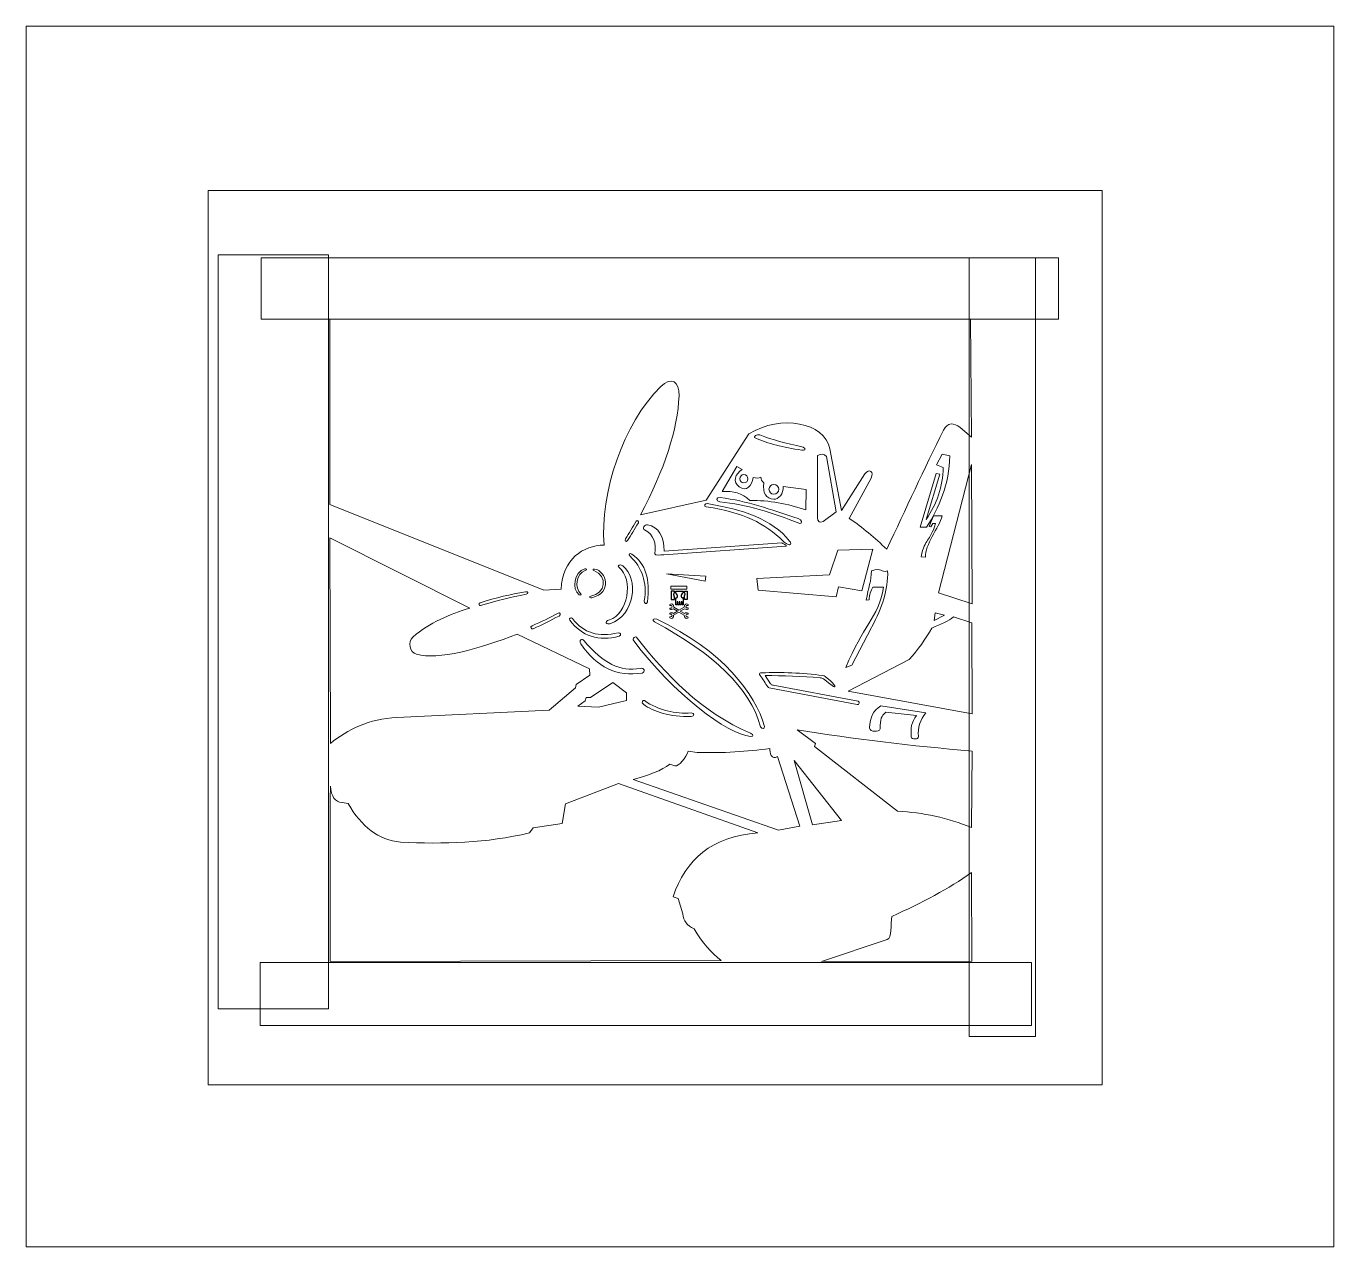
# Model space of a CAD drawing. Header units: centimetres. Extents: x -10 to 206, y -12 to 16.
# Drawn here: x 127.25 to 156.8, y -12.16 to 15.4 of the extents above; entities that cross this region are included whole.
import ezdxf

# ---------------------------------------------------------------- set-up
doc = ezdxf.new("R2010")
doc.units = ezdxf.units.CM
doc.header["$MEASUREMENT"] = 0
doc.layers.add('layer 1', color=7, linetype='Continuous', plot=False)

msp = doc.modelspace()

# ---------------------------------------------------------------- linework, layer by layer
at = {"layer": 'layer 1', "color": 240, "lineweight": 9}
msp.add_lwpolyline([(127.25032, -12.16254), (156.79564, -12.16254), (156.79564, 15.40254), (127.25032, 15.40254), (127.25032, -12.16254)], close=True, dxfattribs=at)
at = {"layer": 'layer 1', "color": 7, "lineweight": 9}
for points in [[(131.35945, -8.50558), (151.55945, -8.50558), (151.55945, 11.69442), (131.35945, 11.69442), (131.35945, -8.50558)], [(131.58517, -6.78619), (134.07997, -6.78619), (134.07997, 10.24181), (131.58517, 10.24181), (131.58517, -6.78619)], [(132.55852, 8.78714), (150.57652, 8.78714), (150.57652, 10.17314), (132.55852, 10.17314), (132.55852, 8.78714)], [(148.55347, -7.40926), (150.05827, -7.40926), (150.05827, 10.17314), (148.55347, 10.17314), (148.55347, -7.40926)], [(132.5396, -7.16358), (149.9636, -7.16358), (149.9636, -5.73798), (132.5396, -5.73798), (132.5396, -7.16358)]]:
    msp.add_lwpolyline(points, close=True, dxfattribs=at)
at = {"layer": 'layer 1', "color": 240, "lineweight": 9}
for centre, major_axis, ratio in [((143.46673, 5.18257), (0, 0.0953), 0.95918153), ((144.14359, 4.94528), (0, 0.11086), 1)]:
    msp.add_ellipse(centre, major_axis=major_axis, ratio=ratio, dxfattribs=at)
for points, knots in [([(134.11312, 8.7829), (134.11312, 8.7829), (134.11312, 4.60226), (134.11312, 4.60226), (134.11312, 4.60226), (134.11312, 4.60226), (138.94452, 2.6697), (138.94452, 2.6697), (138.94452, 2.6697), (138.94452, 2.6697), (139.33892, 2.68942), (139.33892, 2.68942), (139.33892, 2.68942), (139.36611, 3.36594), (139.83454, 3.67806), (140.30812, 3.68496), (140.30812, 3.68496), (140.21526, 4.84627), (140.74088, 6.44225), (141.587, 7.26446), (141.587, 7.26446), (141.829, 7.49961), (142.01169, 7.38111), (142.00048, 7.0539), (142.00048, 7.0539), (141.97486, 6.30664), (141.67486, 5.40152), (141.13344, 4.36562), (141.13344, 4.36562), (141.13344, 4.36562), (142.61244, 4.70086), (142.61244, 4.70086), (142.61244, 4.70086), (142.61244, 4.70086), (143.57872, 6.19958), (143.57872, 6.19958), (143.57872, 6.19958), (144.31155, 6.6364), (145.2943, 6.4603), (145.40649, 5.85746), (145.40649, 5.85746), (145.40649, 5.85746), (145.66904, 4.46422), (145.66904, 4.46422), (145.66904, 4.46422), (145.66904, 4.46422), (146.20148, 5.29246), (146.20148, 5.29246), (146.20148, 5.29246), (146.28843, 5.42772), (146.42034, 5.34258), (146.33952, 5.19386), (146.33952, 5.19386), (146.33952, 5.19386), (145.84652, 4.28674), (145.84652, 4.28674), (145.84652, 4.28674), (146.15025, 4.08618), (146.42624, 3.84398), (146.69448, 3.59012), (146.69448, 3.59012), (147.12174, 4.48624), (147.54543, 5.42407), (147.97628, 6.27846), (147.97628, 6.27846), (148.06765, 6.45967), (148.21255, 6.45473), (148.35096, 6.33762), (148.35096, 6.33762), (148.35096, 6.33762), (148.60732, 6.1207), (148.60732, 6.1207), (148.60732, 6.1207), (148.60732, 6.1207), (148.5876, 8.7829), (148.5876, 8.7829), (148.5876, 8.7829), (148.5876, 8.7829), (134.11312, 8.7829), (134.11312, 8.7829)], [0, 0, 0, 0, 0.04761905, 0.04761905, 0.04761905, 0.04761905, 0.0952381, 0.0952381, 0.0952381, 0.0952381, 0.14285714, 0.14285714, 0.14285714, 0.14285714, 0.19047619, 0.19047619, 0.19047619, 0.19047619, 0.23809524, 0.23809524, 0.23809524, 0.23809524, 0.28571429, 0.28571429, 0.28571429, 0.28571429, 0.33333333, 0.33333333, 0.33333333, 0.33333333, 0.38095238, 0.38095238, 0.38095238, 0.38095238, 0.42857143, 0.42857143, 0.42857143, 0.42857143, 0.47619048, 0.47619048, 0.47619048, 0.47619048, 0.52380952, 0.52380952, 0.52380952, 0.52380952, 0.57142857, 0.57142857, 0.57142857, 0.57142857, 0.61904762, 0.61904762, 0.61904762, 0.61904762, 0.66666667, 0.66666667, 0.66666667, 0.66666667, 0.71428571, 0.71428571, 0.71428571, 0.71428571, 0.76190476, 0.76190476, 0.76190476, 0.76190476, 0.80952381, 0.80952381, 0.80952381, 0.80952381, 0.85714286, 0.85714286, 0.85714286, 0.85714286, 0.9047619, 0.9047619, 0.9047619, 0.9047619, 1, 1, 1, 1]), ([(143.82924, 6.17198), (144.1133, 6.05761), (144.39804, 5.98643), (144.80398, 5.89814), (144.80398, 5.89814), (144.892, 5.8449), (144.8268, 5.81447), (144.77464, 5.82642), (144.77464, 5.82642), (144.34809, 5.8977), (144.0275, 5.96373), (143.70536, 6.1133), (143.70536, 6.1133), (143.67927, 6.12635), (143.75859, 6.19807), (143.82924, 6.17198)], [0, 0, 0, 0, 0.2, 0.2, 0.2, 0.2, 0.4, 0.4, 0.4, 0.4, 0.6, 0.6, 0.6, 0.6, 1, 1, 1, 1]), ([(145.13185, 5.70752), (145.13185, 5.70752), (145.12768, 4.30223), (145.12768, 4.30223), (145.12768, 4.30223), (145.13324, 4.21189), (145.17772, 4.1827), (145.26112, 4.21466), (145.26112, 4.21466), (145.26112, 4.21466), (145.55302, 4.43567), (145.55302, 4.43567), (145.55302, 4.43567), (145.55302, 4.43567), (145.33618, 5.68667), (145.33618, 5.68667), (145.33618, 5.68667), (145.27918, 5.74923), (145.21107, 5.75617), (145.13185, 5.70752)], [0, 0, 0, 0, 0.16666667, 0.16666667, 0.16666667, 0.16666667, 0.33333333, 0.33333333, 0.33333333, 0.33333333, 0.5, 0.5, 0.5, 0.5, 0.66666667, 0.66666667, 0.66666667, 0.66666667, 1, 1, 1, 1]), ([(147.81364, 5.3027), (147.81364, 5.3027), (147.8926, 5.28578), (147.8926, 5.28578), (147.8926, 5.28578), (147.8926, 5.28578), (147.58804, 4.2593), (147.58804, 4.2593), (147.58804, 4.2593), (147.81812, 4.61814), (147.9671, 5.00403), (147.97156, 5.43806), (147.97156, 5.43806), (147.97156, 5.43806), (147.81928, 5.49446), (147.81928, 5.49446), (147.81928, 5.49446), (147.81928, 5.49446), (147.94336, 5.73698), (147.94336, 5.73698), (147.94336, 5.73698), (147.94336, 5.73698), (148.1182, 5.6975), (148.1182, 5.6975), (148.1182, 5.6975), (148.11186, 5.06865), (147.86632, 4.50619), (147.59368, 4.0901), (147.59368, 4.0901), (147.59368, 4.0901), (147.44704, 4.0901), (147.44704, 4.0901), (147.44704, 4.0901), (147.44704, 4.0901), (147.81364, 5.3027), (147.81364, 5.3027)], [0, 0, 0, 0, 0.1, 0.1, 0.1, 0.1, 0.2, 0.2, 0.2, 0.2, 0.3, 0.3, 0.3, 0.3, 0.4, 0.4, 0.4, 0.4, 0.5, 0.5, 0.5, 0.5, 0.6, 0.6, 0.6, 0.6, 0.7, 0.7, 0.7, 0.7, 0.8, 0.8, 0.8, 0.8, 1, 1, 1, 1]), ([(143.3053, 5.45681), (143.3053, 5.45681), (143.42589, 5.39068), (143.42589, 5.39068), (143.42589, 5.39068), (143.26737, 5.29378), (143.20568, 5.10615), (143.35976, 4.99779), (143.35976, 4.99779), (143.52329, 4.88279), (143.64501, 5.01985), (143.67874, 5.21174), (143.67874, 5.21174), (143.74097, 5.19229), (143.79801, 5.1936), (143.8499, 5.21563), (143.8499, 5.21563), (143.85119, 5.16896), (143.87323, 5.12748), (143.91603, 5.09115), (143.91603, 5.09115), (143.8823, 4.85386), (143.97307, 4.73069), (144.14165, 4.7216), (144.14165, 4.7216), (144.23306, 4.70151), (144.37699, 4.85583), (144.35171, 5.00557), (144.35171, 5.00557), (144.35171, 5.00557), (144.87297, 4.93944), (144.87297, 4.93944), (144.87297, 4.93944), (144.87297, 4.93944), (144.86908, 4.48042), (144.86908, 4.48042), (144.86908, 4.48042), (144.45591, 4.61739), (144.03482, 4.69876), (143.60094, 4.69048), (143.60094, 4.69048), (143.43201, 4.85826), (143.22004, 4.91176), (142.97854, 4.89276), (142.97854, 4.89276), (142.97854, 4.89276), (143.3053, 5.45681), (143.3053, 5.45681)], [0, 0, 0, 0, 0.07692308, 0.07692308, 0.07692308, 0.07692308, 0.15384615, 0.15384615, 0.15384615, 0.15384615, 0.23076923, 0.23076923, 0.23076923, 0.23076923, 0.30769231, 0.30769231, 0.30769231, 0.30769231, 0.38461538, 0.38461538, 0.38461538, 0.38461538, 0.46153846, 0.46153846, 0.46153846, 0.46153846, 0.53846154, 0.53846154, 0.53846154, 0.53846154, 0.61538462, 0.61538462, 0.61538462, 0.61538462, 0.69230769, 0.69230769, 0.69230769, 0.69230769, 0.76923077, 0.76923077, 0.76923077, 0.76923077, 0.84615385, 0.84615385, 0.84615385, 0.84615385, 1, 1, 1, 1]), ([(148.61067, 5.50259), (148.61067, 5.50259), (148.62182, 2.35829), (148.62182, 2.35829), (148.62182, 2.35829), (148.62182, 2.35829), (147.86362, 2.60359), (147.86362, 2.60359), (147.86362, 2.60359), (147.86362, 2.60359), (148.61067, 5.50259), (148.61067, 5.50259)], [0, 0, 0, 0, 0.25, 0.25, 0.25, 0.25, 0.5, 0.5, 0.5, 0.5, 1, 1, 1, 1]), ([(142.92057, 4.66016), (142.82722, 4.67593), (142.84577, 4.76812), (142.93123, 4.7561), (142.93123, 4.7561), (143.54837, 4.6855), (144.04876, 4.4856), (144.69439, 4.28684), (144.69439, 4.28684), (144.78657, 4.26249), (144.78109, 4.15745), (144.72744, 4.17513), (144.72744, 4.17513), (144.08552, 4.41633), (143.53391, 4.60408), (142.92057, 4.66016)], [0, 0, 0, 0, 0.2, 0.2, 0.2, 0.2, 0.4, 0.4, 0.4, 0.4, 0.6, 0.6, 0.6, 0.6, 1, 1, 1, 1]), ([(144.35452, 3.77304), (143.93909, 4.1738), (143.47409, 4.41927), (142.61227, 4.54901), (142.61227, 4.54901), (142.56145, 4.55865), (142.58159, 4.63472), (142.63993, 4.62109), (142.63993, 4.62109), (143.45438, 4.48411), (144.08978, 4.2765), (144.49953, 3.77633), (144.49953, 3.77633), (144.53608, 3.73679), (144.53209, 3.69805), (144.498, 3.69061), (144.498, 3.69061), (144.47288, 3.68513), (144.36966, 3.75441), (144.35452, 3.77304)], [0, 0, 0, 0, 0.16666667, 0.16666667, 0.16666667, 0.16666667, 0.33333333, 0.33333333, 0.33333333, 0.33333333, 0.5, 0.5, 0.5, 0.5, 0.66666667, 0.66666667, 0.66666667, 0.66666667, 1, 1, 1, 1]), ([(141.03362, 4.22329), (140.95817, 4.08803), (140.87592, 3.95521), (140.78931, 3.82361), (140.78931, 3.82361), (140.76294, 3.78195), (140.8005, 3.74307), (140.83667, 3.7862), (140.83667, 3.7862), (140.91816, 3.90673), (140.9968, 4.04182), (141.08198, 4.18827), (141.08198, 4.18827), (141.09875, 4.22173), (141.05389, 4.25888), (141.03362, 4.22329)], [0, 0, 0, 0, 0.2, 0.2, 0.2, 0.2, 0.4, 0.4, 0.4, 0.4, 0.6, 0.6, 0.6, 0.6, 1, 1, 1, 1]), ([(144.42108, 3.66243), (144.42108, 3.66243), (141.65594, 3.46513), (141.65594, 3.46513), (141.65594, 3.46513), (141.58203, 3.46513), (141.45366, 3.44179), (141.45755, 3.48847), (141.45755, 3.48847), (141.48786, 3.72383), (141.43242, 3.91444), (141.22415, 4.02529), (141.22415, 4.02529), (141.15542, 4.05252), (141.22674, 4.15366), (141.28639, 4.14199), (141.28639, 4.14199), (141.54702, 4.10148), (141.65594, 3.87133), (141.66761, 3.55071), (141.66761, 3.55071), (141.66761, 3.55071), (144.32006, 3.7328), (144.32006, 3.7328), (144.32006, 3.7328), (144.34473, 3.73462), (144.44708, 3.66572), (144.42108, 3.66243)], [0, 0, 0, 0, 0.125, 0.125, 0.125, 0.125, 0.25, 0.25, 0.25, 0.25, 0.375, 0.375, 0.375, 0.375, 0.5, 0.5, 0.5, 0.5, 0.625, 0.625, 0.625, 0.625, 0.75, 0.75, 0.75, 0.75, 1, 1, 1, 1]), ([(147.65336, 4.10282), (147.65336, 4.10282), (147.74984, 4.34134), (147.74984, 4.34134), (147.74984, 4.34134), (147.74984, 4.34134), (147.94548, 4.3467), (147.94548, 4.3467), (147.94548, 4.3467), (147.87427, 4.073), (147.54892, 3.69118), (147.57296, 3.41406), (147.57296, 3.41406), (147.57296, 3.41406), (147.47112, 3.41942), (147.47112, 3.41942), (147.47112, 3.41942), (147.56224, 3.85805), (147.65872, 3.72852), (147.79808, 4.1725), (147.79808, 4.1725), (147.79808, 4.1725), (147.7335, 4.17283), (147.7335, 4.17283), (147.7335, 4.17283), (147.7335, 4.17283), (147.69088, 4.09746), (147.69088, 4.09746), (147.69088, 4.09746), (147.69088, 4.09746), (147.65336, 4.10282), (147.65336, 4.10282)], [0, 0, 0, 0, 0.11111111, 0.11111111, 0.11111111, 0.11111111, 0.22222222, 0.22222222, 0.22222222, 0.22222222, 0.33333333, 0.33333333, 0.33333333, 0.33333333, 0.44444444, 0.44444444, 0.44444444, 0.44444444, 0.55555556, 0.55555556, 0.55555556, 0.55555556, 0.66666667, 0.66666667, 0.66666667, 0.66666667, 0.77777778, 0.77777778, 0.77777778, 0.77777778, 1, 1, 1, 1]), ([(134.1105, 3.84477), (134.1105, 3.84477), (134.12357, -0.79508), (134.12357, -0.79508), (134.12357, -0.79508), (134.51021, -0.48467), (134.99322, -0.23733), (135.62662, -0.20693), (135.62662, -0.20693), (135.62662, -0.20693), (139.06557, -0.04189), (139.06557, -0.04189), (139.06557, -0.04189), (139.06557, -0.04189), (139.66525, 0.45964), (139.66525, 0.45964), (139.66525, 0.45964), (139.66525, 0.45964), (139.67986, 0.53319), (139.67986, 0.53319), (139.67986, 0.53319), (139.67986, 0.53319), (139.9838, 0.74718), (139.9838, 0.74718), (139.9838, 0.74718), (139.9838, 0.74718), (139.97893, 0.89095), (139.97893, 0.89095), (139.97893, 0.89095), (139.97893, 0.89095), (138.34518, 1.67515), (138.34518, 1.67515), (138.34518, 1.67515), (137.49832, 1.34267), (136.55161, 1.07876), (136.071, 1.2177), (136.071, 1.2177), (135.91368, 1.26317), (135.86183, 1.49223), (135.99258, 1.6098), (135.99258, 1.6098), (136.35946, 1.93971), (136.82469, 2.12175), (137.27344, 2.2633), (137.27344, 2.2633), (137.27344, 2.2633), (134.1105, 3.84477), (134.1105, 3.84477)], [0, 0, 0, 0, 0.07692308, 0.07692308, 0.07692308, 0.07692308, 0.15384615, 0.15384615, 0.15384615, 0.15384615, 0.23076923, 0.23076923, 0.23076923, 0.23076923, 0.30769231, 0.30769231, 0.30769231, 0.30769231, 0.38461538, 0.38461538, 0.38461538, 0.38461538, 0.46153846, 0.46153846, 0.46153846, 0.46153846, 0.53846154, 0.53846154, 0.53846154, 0.53846154, 0.61538462, 0.61538462, 0.61538462, 0.61538462, 0.69230769, 0.69230769, 0.69230769, 0.69230769, 0.76923077, 0.76923077, 0.76923077, 0.76923077, 0.84615385, 0.84615385, 0.84615385, 0.84615385, 1, 1, 1, 1]), ([(143.75725, 2.93012), (143.75725, 2.93012), (145.39902, 3.01553), (145.39902, 3.01553), (145.39902, 3.01553), (145.39902, 3.01553), (145.58882, 3.56595), (145.58882, 3.56595), (145.58882, 3.56595), (145.58882, 3.56595), (146.37649, 3.59442), (146.37649, 3.59442), (146.37649, 3.59442), (146.37649, 3.59442), (146.12975, 2.65491), (146.12975, 2.65491), (146.12975, 2.65491), (146.12975, 2.65491), (145.6078, 2.74032), (145.6078, 2.74032), (145.6078, 2.74032), (145.6078, 2.74032), (145.55086, 2.51256), (145.55086, 2.51256), (145.55086, 2.51256), (145.55086, 2.51256), (143.78572, 2.6644), (143.78572, 2.6644), (143.78572, 2.6644), (143.78572, 2.6644), (143.75725, 2.93012), (143.75725, 2.93012)], [0, 0, 0, 0, 0.11111111, 0.11111111, 0.11111111, 0.11111111, 0.22222222, 0.22222222, 0.22222222, 0.22222222, 0.33333333, 0.33333333, 0.33333333, 0.33333333, 0.44444444, 0.44444444, 0.44444444, 0.44444444, 0.55555556, 0.55555556, 0.55555556, 0.55555556, 0.66666667, 0.66666667, 0.66666667, 0.66666667, 0.77777778, 0.77777778, 0.77777778, 0.77777778, 1, 1, 1, 1]), ([(140.64505, 3.18166), (140.5982, 3.22072), (140.66305, 3.27018), (140.73016, 3.21808), (140.73016, 3.21808), (141.10054, 2.93057), (141.00385, 2.08742), (140.43953, 1.90713), (140.43953, 1.90713), (140.38816, 1.89072), (140.27674, 1.9507), (140.42781, 1.99793), (140.42781, 1.99793), (140.85097, 2.13021), (140.98049, 2.9019), (140.64505, 3.18166)], [0, 0, 0, 0, 0.2, 0.2, 0.2, 0.2, 0.4, 0.4, 0.4, 0.4, 0.6, 0.6, 0.6, 0.6, 1, 1, 1, 1]), ([(140.89582, 3.43052), (140.8378, 3.48327), (140.89613, 3.51197), (140.93821, 3.47762), (140.93821, 3.47762), (141.25181, 3.26547), (141.34993, 2.90478), (141.28675, 2.40374), (141.28675, 2.40374), (141.27607, 2.33254), (141.20534, 2.36572), (141.2161, 2.42258), (141.2161, 2.42258), (141.28419, 2.84924), (141.16683, 3.17973), (140.89582, 3.43052)], [0, 0, 0, 0, 0.2, 0.2, 0.2, 0.2, 0.4, 0.4, 0.4, 0.4, 0.6, 0.6, 0.6, 0.6, 1, 1, 1, 1]), ([(139.78049, 2.58071), (139.80142, 2.56326), (139.77245, 2.54116), (139.74246, 2.56444), (139.74246, 2.56444), (139.57699, 2.69289), (139.62019, 3.06958), (139.87231, 3.15013), (139.87231, 3.15013), (139.89526, 3.15746), (139.94503, 3.13066), (139.87755, 3.10956), (139.87755, 3.10956), (139.68849, 3.05046), (139.63062, 2.7057), (139.78049, 2.58071)], [0, 0, 0, 0, 0.2, 0.2, 0.2, 0.2, 0.4, 0.4, 0.4, 0.4, 0.6, 0.6, 0.6, 0.6, 1, 1, 1, 1]), ([(140.07964, 3.1096), (140.05308, 3.12038), (140.05268, 3.15103), (140.092, 3.14403), (140.092, 3.14403), (140.36042, 3.09622), (140.50119, 2.60773), (140.03188, 2.49492), (140.03188, 2.49492), (140.00464, 2.4838), (139.93681, 2.51377), (140.01192, 2.53184), (140.01192, 2.53184), (140.33568, 2.59406), (140.40372, 2.97802), (140.07964, 3.1096)], [0, 0, 0, 0, 0.2, 0.2, 0.2, 0.2, 0.4, 0.4, 0.4, 0.4, 0.6, 0.6, 0.6, 0.6, 1, 1, 1, 1]), ([(142.60896, 2.98325), (142.60896, 2.98325), (141.7169, 3.03451), (141.7169, 3.03451), (141.7169, 3.03451), (141.7169, 3.03451), (142.59264, 2.86937), (142.59264, 2.86937), (142.59264, 2.86937), (142.59264, 2.86937), (142.60896, 2.98325), (142.60896, 2.98325)], [0, 0, 0, 0, 0.25, 0.25, 0.25, 0.25, 0.5, 0.5, 0.5, 0.5, 1, 1, 1, 1]), ([(146.22986, 2.44061), (146.27502, 2.72708), (146.35081, 2.87263), (146.34628, 3.09983), (146.34628, 3.09983), (146.59157, 3.19345), (146.54776, 3.05188), (146.71465, 3.10141), (146.71465, 3.10141), (146.72806, 2.67092), (146.58642, 2.27517), (146.35751, 1.83877), (146.35751, 1.83877), (146.35751, 1.83877), (146.34808, 1.82091), (146.34808, 1.82091), (146.34808, 1.82091), (146.34808, 1.82091), (145.90199, 0.97518), (145.90199, 0.97518), (145.90199, 0.97518), (145.90199, 0.97518), (145.76913, 0.91824), (145.76913, 0.91824), (145.76913, 0.91824), (146.14831, 1.86594), (146.49595, 2.01426), (146.62292, 2.73604), (146.62292, 2.73604), (146.62292, 2.73604), (146.38108, 2.73194), (146.38108, 2.73194), (146.38108, 2.73194), (146.33147, 2.65627), (146.29329, 2.55282), (146.29598, 2.45103), (146.29598, 2.45103), (146.29598, 2.45103), (146.22986, 2.44061), (146.22986, 2.44061)], [0, 0, 0, 0, 0.09090909, 0.09090909, 0.09090909, 0.09090909, 0.18181818, 0.18181818, 0.18181818, 0.18181818, 0.27272727, 0.27272727, 0.27272727, 0.27272727, 0.36363636, 0.36363636, 0.36363636, 0.36363636, 0.45454545, 0.45454545, 0.45454545, 0.45454545, 0.54545455, 0.54545455, 0.54545455, 0.54545455, 0.63636364, 0.63636364, 0.63636364, 0.63636364, 0.72727273, 0.72727273, 0.72727273, 0.72727273, 0.81818182, 0.81818182, 0.81818182, 0.81818182, 1, 1, 1, 1]), ([(141.81862, 2.75682), (141.81862, 2.75682), (142.17982, 2.75682), (142.17982, 2.75682), (142.17982, 2.75682), (142.17982, 2.75682), (142.17982, 2.6913), (142.17982, 2.6913), (142.17982, 2.6913), (142.17982, 2.6913), (141.81862, 2.6913), (141.81862, 2.6913), (141.81862, 2.6913), (141.81862, 2.6913), (141.81862, 2.75682), (141.81862, 2.75682)], [0, 0, 0, 0, 0.2, 0.2, 0.2, 0.2, 0.4, 0.4, 0.4, 0.4, 0.6, 0.6, 0.6, 0.6, 1, 1, 1, 1]), ([(137.51033, 2.38068), (137.86937, 2.49982), (138.18837, 2.57024), (138.53542, 2.6294), (138.53542, 2.6294), (138.5927, 2.63514), (138.61174, 2.59139), (138.54528, 2.57239), (138.54528, 2.57239), (138.20245, 2.50906), (137.88475, 2.43422), (137.51794, 2.31692), (137.51794, 2.31692), (137.48165, 2.29768), (137.46786, 2.36842), (137.51033, 2.38068)], [0, 0, 0, 0, 0.2, 0.2, 0.2, 0.2, 0.4, 0.4, 0.4, 0.4, 0.6, 0.6, 0.6, 0.6, 1, 1, 1, 1]), ([(142.0269, 2.19171), (142.0269, 2.19171), (142.12568, 2.2484), (142.12568, 2.2484), (142.12568, 2.2484), (142.14772, 2.22713), (142.18609, 2.22584), (142.20528, 2.23833), (142.20528, 2.23833), (142.20528, 2.23833), (142.20489, 2.26425), (142.20489, 2.26425), (142.20489, 2.26425), (142.20489, 2.26425), (142.17094, 2.26367), (142.17094, 2.26367), (142.17094, 2.26367), (142.17094, 2.26367), (142.15491, 2.29166), (142.15491, 2.29166), (142.15491, 2.29166), (142.15491, 2.29166), (142.16997, 2.31907), (142.16997, 2.31907), (142.16997, 2.31907), (142.16997, 2.31907), (142.20488, 2.32112), (142.20488, 2.32112), (142.20488, 2.32112), (142.20488, 2.32112), (142.20878, 2.34499), (142.20878, 2.34499), (142.20878, 2.34499), (142.17112, 2.38824), (142.11295, 2.33842), (142.11942, 2.28513), (142.11942, 2.28513), (142.11942, 2.28513), (141.99726, 2.21581), (141.99726, 2.21581), (141.99726, 2.21581), (141.99726, 2.21581), (141.88051, 2.28397), (141.88051, 2.28397), (141.88051, 2.28397), (141.88698, 2.33726), (141.82881, 2.38708), (141.79115, 2.34384), (141.79115, 2.34384), (141.79115, 2.34384), (141.79505, 2.31997), (141.79505, 2.31997), (141.79505, 2.31997), (141.79505, 2.31997), (141.82996, 2.31791), (141.82996, 2.31791), (141.82996, 2.31791), (141.82996, 2.31791), (141.84502, 2.2905), (141.84502, 2.2905), (141.84502, 2.2905), (141.84502, 2.2905), (141.82898, 2.26251), (141.82898, 2.26251), (141.82898, 2.26251), (141.82898, 2.26251), (141.79504, 2.26309), (141.79504, 2.26309), (141.79504, 2.26309), (141.79504, 2.26309), (141.79465, 2.23717), (141.79465, 2.23717), (141.79465, 2.23717), (141.81384, 2.22468), (141.85221, 2.22597), (141.87425, 2.24725), (141.87425, 2.24725), (141.87425, 2.24725), (141.96393, 2.19181), (141.96393, 2.19181), (141.96393, 2.19181), (141.96393, 2.19181), (141.87309, 2.13967), (141.87309, 2.13967), (141.87309, 2.13967), (141.85105, 2.16095), (141.81268, 2.16223), (141.79349, 2.14975), (141.79349, 2.14975), (141.79349, 2.14975), (141.79388, 2.12382), (141.79388, 2.12382), (141.79388, 2.12382), (141.79388, 2.12382), (141.82783, 2.12441), (141.82783, 2.12441), (141.82783, 2.12441), (141.82783, 2.12441), (141.84386, 2.09641), (141.84386, 2.09641), (141.84386, 2.09641), (141.84386, 2.09641), (141.8288, 2.069), (141.8288, 2.069), (141.8288, 2.069), (141.8288, 2.069), (141.79389, 2.06695), (141.79389, 2.06695), (141.79389, 2.06695), (141.79389, 2.06695), (141.78999, 2.04308), (141.78999, 2.04308), (141.78999, 2.04308), (141.82765, 1.99983), (141.88582, 2.04965), (141.87935, 2.10294), (141.87935, 2.10294), (141.87935, 2.10294), (141.9961, 2.1711), (141.9961, 2.1711), (141.9961, 2.1711), (141.9961, 2.1711), (142.11826, 2.10178), (142.11826, 2.10178), (142.11826, 2.10178), (142.11179, 2.0485), (142.16996, 1.99867), (142.20762, 2.04192), (142.20762, 2.04192), (142.20762, 2.04192), (142.20372, 2.06579), (142.20372, 2.06579), (142.20372, 2.06579), (142.20372, 2.06579), (142.16881, 2.06784), (142.16881, 2.06784), (142.16881, 2.06784), (142.16881, 2.06784), (142.15375, 2.09525), (142.15375, 2.09525), (142.15375, 2.09525), (142.15375, 2.09525), (142.16979, 2.12325), (142.16979, 2.12325), (142.16979, 2.12325), (142.16979, 2.12325), (142.20373, 2.12266), (142.20373, 2.12266), (142.20373, 2.12266), (142.20373, 2.12266), (142.20412, 2.14859), (142.20412, 2.14859), (142.20412, 2.14859), (142.18494, 2.16107), (142.14656, 2.15979), (142.12452, 2.13851), (142.12452, 2.13851), (142.12452, 2.13851), (142.0269, 2.19171), (142.0269, 2.19171)], [0, 0, 0, 0, 0.02439024, 0.02439024, 0.02439024, 0.02439024, 0.04878049, 0.04878049, 0.04878049, 0.04878049, 0.07317073, 0.07317073, 0.07317073, 0.07317073, 0.09756098, 0.09756098, 0.09756098, 0.09756098, 0.12195122, 0.12195122, 0.12195122, 0.12195122, 0.14634146, 0.14634146, 0.14634146, 0.14634146, 0.17073171, 0.17073171, 0.17073171, 0.17073171, 0.19512195, 0.19512195, 0.19512195, 0.19512195, 0.2195122, 0.2195122, 0.2195122, 0.2195122, 0.24390244, 0.24390244, 0.24390244, 0.24390244, 0.26829268, 0.26829268, 0.26829268, 0.26829268, 0.29268293, 0.29268293, 0.29268293, 0.29268293, 0.31707317, 0.31707317, 0.31707317, 0.31707317, 0.34146341, 0.34146341, 0.34146341, 0.34146341, 0.36585366, 0.36585366, 0.36585366, 0.36585366, 0.3902439, 0.3902439, 0.3902439, 0.3902439, 0.41463415, 0.41463415, 0.41463415, 0.41463415, 0.43902439, 0.43902439, 0.43902439, 0.43902439, 0.46341463, 0.46341463, 0.46341463, 0.46341463, 0.48780488, 0.48780488, 0.48780488, 0.48780488, 0.51219512, 0.51219512, 0.51219512, 0.51219512, 0.53658537, 0.53658537, 0.53658537, 0.53658537, 0.56097561, 0.56097561, 0.56097561, 0.56097561, 0.58536585, 0.58536585, 0.58536585, 0.58536585, 0.6097561, 0.6097561, 0.6097561, 0.6097561, 0.63414634, 0.63414634, 0.63414634, 0.63414634, 0.65853659, 0.65853659, 0.65853659, 0.65853659, 0.68292683, 0.68292683, 0.68292683, 0.68292683, 0.70731707, 0.70731707, 0.70731707, 0.70731707, 0.73170732, 0.73170732, 0.73170732, 0.73170732, 0.75609756, 0.75609756, 0.75609756, 0.75609756, 0.7804878, 0.7804878, 0.7804878, 0.7804878, 0.80487805, 0.80487805, 0.80487805, 0.80487805, 0.82926829, 0.82926829, 0.82926829, 0.82926829, 0.85365854, 0.85365854, 0.85365854, 0.85365854, 0.87804878, 0.87804878, 0.87804878, 0.87804878, 0.90243902, 0.90243902, 0.90243902, 0.90243902, 0.92682927, 0.92682927, 0.92682927, 0.92682927, 0.95121951, 0.95121951, 0.95121951, 0.95121951, 1, 1, 1, 1]), ([(141.90008, 2.6423), (141.90008, 2.6423), (141.90008, 2.60473), (141.90008, 2.60473), (141.90008, 2.60473), (141.88053, 2.59762), (141.87696, 2.5677), (141.88802, 2.53727), (141.88802, 2.53727), (141.8911, 2.52879), (141.89529, 2.52117), (141.90014, 2.51477), (141.90014, 2.51477), (141.90014, 2.51477), (141.89945, 2.45455), (141.89945, 2.45455), (141.89945, 2.45455), (141.89945, 2.45455), (141.82358, 2.45441), (141.82358, 2.45441), (141.82358, 2.45441), (141.82358, 2.45441), (141.82358, 2.64257), (141.82358, 2.64257), (141.82358, 2.64257), (141.82358, 2.64257), (141.89882, 2.64157), (141.89882, 2.64157)], [0, 0, 0, 0, 0.125, 0.125, 0.125, 0.125, 0.25, 0.25, 0.25, 0.25, 0.375, 0.375, 0.375, 0.375, 0.5, 0.5, 0.5, 0.5, 0.625, 0.625, 0.625, 0.625, 0.75, 0.75, 0.75, 0.75, 1, 1, 1, 1]), ([(141.92821, 2.64257), (141.92821, 2.64257), (141.92879, 2.60151), (141.92879, 2.60151), (141.92879, 2.60151), (141.94026, 2.59418), (141.95292, 2.58003), (141.95906, 2.56313), (141.95906, 2.56313), (141.97011, 2.5327), (141.96321, 2.50205), (141.94365, 2.49494), (141.94365, 2.49494), (141.93756, 2.49273), (141.93538, 2.49379), (141.92879, 2.49621), (141.92879, 2.49621), (141.92879, 2.49621), (141.92879, 2.45442), (141.92879, 2.45442), (141.92879, 2.45442), (141.92879, 2.45442), (141.9287, 2.4546), (141.9287, 2.4546), (141.9287, 2.4546), (141.9287, 2.4546), (141.92868, 2.3376), (141.92868, 2.3376), (141.92868, 2.3376), (141.92868, 2.3376), (141.95632, 2.33744), (141.95632, 2.33744), (141.95632, 2.33744), (141.95632, 2.33744), (141.9563, 2.40401), (141.9563, 2.40401), (141.9563, 2.40401), (141.9563, 2.40401), (141.97646, 2.40401), (141.97646, 2.40401), (141.97646, 2.40401), (141.97646, 2.40401), (141.9768, 2.33733), (141.9768, 2.33733), (141.9768, 2.33733), (141.9768, 2.33733), (142.00318, 2.33719), (142.00318, 2.33719), (142.00318, 2.33719), (142.00318, 2.33719), (142.00334, 2.40401), (142.00334, 2.40401), (142.00334, 2.40401), (142.00334, 2.40401), (142.02182, 2.40402), (142.02182, 2.40402), (142.02182, 2.40402), (142.02182, 2.40402), (142.0218, 2.33709), (142.0218, 2.33709), (142.0218, 2.33709), (142.0218, 2.33709), (142.04848, 2.33694), (142.04848, 2.33694), (142.04848, 2.33694), (142.04848, 2.33694), (142.04851, 2.40402), (142.04851, 2.40402), (142.04851, 2.40402), (142.04851, 2.40402), (142.06886, 2.40401), (142.06886, 2.40401), (142.06886, 2.40401), (142.06886, 2.40401), (142.06896, 2.33682), (142.06896, 2.33682), (142.06896, 2.33682), (142.06896, 2.33682), (142.09568, 2.33665), (142.09568, 2.33665), (142.09568, 2.33665), (142.09568, 2.33665), (142.09611, 2.45462), (142.09611, 2.45462), (142.09611, 2.45462), (142.09611, 2.45462), (142.09502, 2.49886), (142.09502, 2.49886), (142.09502, 2.49886), (142.08718, 2.49497), (142.07907, 2.49395), (142.07175, 2.49662), (142.07175, 2.49662), (142.05218, 2.50374), (142.04529, 2.53439), (142.05634, 2.56481), (142.05634, 2.56481), (142.06323, 2.58379), (142.08228, 2.59911), (142.09535, 2.60561), (142.09535, 2.60561), (142.09535, 2.60561), (142.09535, 2.6423), (142.09535, 2.6423), (142.09535, 2.6423), (142.09535, 2.6423), (141.92942, 2.6423), (141.92942, 2.6423)], [0, 0, 0, 0, 0.03571429, 0.03571429, 0.03571429, 0.03571429, 0.07142857, 0.07142857, 0.07142857, 0.07142857, 0.10714286, 0.10714286, 0.10714286, 0.10714286, 0.14285714, 0.14285714, 0.14285714, 0.14285714, 0.17857143, 0.17857143, 0.17857143, 0.17857143, 0.21428571, 0.21428571, 0.21428571, 0.21428571, 0.25, 0.25, 0.25, 0.25, 0.28571429, 0.28571429, 0.28571429, 0.28571429, 0.32142857, 0.32142857, 0.32142857, 0.32142857, 0.35714286, 0.35714286, 0.35714286, 0.35714286, 0.39285714, 0.39285714, 0.39285714, 0.39285714, 0.42857143, 0.42857143, 0.42857143, 0.42857143, 0.46428571, 0.46428571, 0.46428571, 0.46428571, 0.5, 0.5, 0.5, 0.5, 0.53571429, 0.53571429, 0.53571429, 0.53571429, 0.57142857, 0.57142857, 0.57142857, 0.57142857, 0.60714286, 0.60714286, 0.60714286, 0.60714286, 0.64285714, 0.64285714, 0.64285714, 0.64285714, 0.67857143, 0.67857143, 0.67857143, 0.67857143, 0.71428571, 0.71428571, 0.71428571, 0.71428571, 0.75, 0.75, 0.75, 0.75, 0.78571429, 0.78571429, 0.78571429, 0.78571429, 0.82142857, 0.82142857, 0.82142857, 0.82142857, 0.85714286, 0.85714286, 0.85714286, 0.85714286, 0.89285714, 0.89285714, 0.89285714, 0.89285714, 0.92857143, 0.92857143, 0.92857143, 0.92857143, 1, 1, 1, 1]), ([(142.12124, 2.52558), (142.12124, 2.52558), (142.12235, 2.45442), (142.12235, 2.45442), (142.12235, 2.45442), (142.12235, 2.45442), (142.18478, 2.45441), (142.18478, 2.45441), (142.18478, 2.45441), (142.18478, 2.45441), (142.18478, 2.64257), (142.18478, 2.64257), (142.18478, 2.64257), (142.18478, 2.64257), (142.12163, 2.6423), (142.12163, 2.6423), (142.12163, 2.6423), (142.12163, 2.6423), (142.12163, 2.60931), (142.12163, 2.60931), (142.12163, 2.60931), (142.14119, 2.60219), (142.13845, 2.56939), (142.12738, 2.53895), (142.12738, 2.53895), (142.12566, 2.5342), (142.12357, 2.52971), (142.12124, 2.52558)], [0, 0, 0, 0, 0.125, 0.125, 0.125, 0.125, 0.25, 0.25, 0.25, 0.25, 0.375, 0.375, 0.375, 0.375, 0.5, 0.5, 0.5, 0.5, 0.625, 0.625, 0.625, 0.625, 0.75, 0.75, 0.75, 0.75, 1, 1, 1, 1]), ([(138.68177, 1.86256), (138.89122, 1.94853), (139.07369, 2.04684), (139.26839, 2.14689), (139.26839, 2.14689), (139.31873, 2.17276), (139.34435, 2.11153), (139.2901, 2.08247), (139.2901, 2.08247), (139.10777, 1.98482), (138.91698, 1.87803), (138.70259, 1.79512), (138.70259, 1.79512), (138.66814, 1.7818), (138.62187, 1.83797), (138.68177, 1.86256)], [0, 0, 0, 0, 0.2, 0.2, 0.2, 0.2, 0.4, 0.4, 0.4, 0.4, 0.6, 0.6, 0.6, 0.6, 1, 1, 1, 1]), ([(147.785, 2.15759), (147.785, 2.15759), (147.76677, 1.98383), (147.76677, 1.98383), (147.76677, 1.98383), (147.76677, 1.98383), (147.99742, 2.10184), (147.99742, 2.10184), (147.99742, 2.10184), (147.99742, 2.10184), (147.785, 2.15759), (147.785, 2.15759)], [0, 0, 0, 0, 0.25, 0.25, 0.25, 0.25, 0.5, 0.5, 0.5, 0.5, 1, 1, 1, 1]), ([(139.53173, 1.98593), (139.50197, 2.03145), (139.56798, 2.06297), (139.59153, 2.02779), (139.59153, 2.02779), (139.84081, 1.69306), (140.19039, 1.59812), (140.62308, 1.70188), (140.62308, 1.70188), (140.68387, 1.71684), (140.70181, 1.64408), (140.64999, 1.62713), (140.64999, 1.62713), (140.18154, 1.50753), (139.80879, 1.62713), (139.53173, 1.98593)], [0, 0, 0, 0, 0.2, 0.2, 0.2, 0.2, 0.4, 0.4, 0.4, 0.4, 0.6, 0.6, 0.6, 0.6, 1, 1, 1, 1]), ([(141.44631, 1.94984), (142.79672, 1.21994), (143.59467, 0.46552), (143.84543, -0.41753), (143.84543, -0.41753), (143.86365, -0.47864), (143.94622, -0.46532), (143.92954, -0.41039), (143.92954, -0.41039), (143.74226, 0.31478), (142.9759, 1.31262), (141.49929, 2.01165), (141.49929, 2.01165), (141.42511, 2.04778), (141.37858, 1.98251), (141.44631, 1.94984)], [0, 0, 0, 0, 0.2, 0.2, 0.2, 0.2, 0.4, 0.4, 0.4, 0.4, 0.6, 0.6, 0.6, 0.6, 1, 1, 1, 1]), ([(148.62352, -0.12421), (148.62352, -0.12421), (148.61749, 1.93202), (148.61749, 1.93202), (148.61749, 1.93202), (148.61749, 1.93202), (148.20142, 2.06468), (148.20142, 2.06468), (148.20142, 2.06468), (148.09087, 1.9682), (147.93007, 1.89584), (147.71299, 1.81142), (147.71299, 1.81142), (147.56678, 1.56719), (147.39896, 1.3099), (147.20044, 1.09988), (147.20044, 1.09988), (147.20044, 1.09988), (145.81957, 0.38231), (145.81957, 0.38231), (145.81957, 0.38231), (145.81957, 0.38231), (148.62352, -0.12421), (148.62352, -0.12421)], [0, 0, 0, 0, 0.14285714, 0.14285714, 0.14285714, 0.14285714, 0.28571429, 0.28571429, 0.28571429, 0.28571429, 0.42857143, 0.42857143, 0.42857143, 0.42857143, 0.57142857, 0.57142857, 0.57142857, 0.57142857, 0.71428571, 0.71428571, 0.71428571, 0.71428571, 1, 1, 1, 1]), ([(139.78078, 1.45746), (140.15267, 0.91357), (140.58985, 0.70284), (141.16608, 0.79546), (141.16608, 0.79546), (141.25277, 0.82158), (141.21236, 0.91972), (141.12479, 0.89851), (141.12479, 0.89851), (140.67425, 0.82349), (140.29675, 1.00059), (139.85239, 1.53063), (139.85239, 1.53063), (139.81038, 1.5776), (139.73184, 1.54154), (139.78078, 1.45746)], [0, 0, 0, 0, 0.2, 0.2, 0.2, 0.2, 0.4, 0.4, 0.4, 0.4, 0.6, 0.6, 0.6, 0.6, 1, 1, 1, 1]), ([(140.97814, 1.52445), (141.85882, 0.33584), (143.10424, -0.59555), (143.61849, -0.63562), (143.61849, -0.63562), (143.6924, -0.64102), (143.68699, -0.59576), (143.61849, -0.56498), (143.61849, -0.56498), (142.51777, -0.10457), (141.66542, 0.78966), (141.05752, 1.58444), (141.05752, 1.58444), (141.00994, 1.64893), (140.93596, 1.57613), (140.97814, 1.52445)], [0, 0, 0, 0, 0.2, 0.2, 0.2, 0.2, 0.4, 0.4, 0.4, 0.4, 0.6, 0.6, 0.6, 0.6, 1, 1, 1, 1]), ([(143.86646, 0.79942), (144.32143, 0.82039), (144.77886, 0.79689), (145.24972, 0.73981), (145.24972, 0.73981), (145.275, 0.73675), (145.28254, 0.73659), (145.30166, 0.72021), (145.30166, 0.72021), (145.30166, 0.72021), (145.42498, 0.6155), (145.42498, 0.6155), (145.42498, 0.6155), (145.56519, 0.48517), (145.54918, 0.42373), (145.41152, 0.55393), (145.41152, 0.55393), (145.41152, 0.55393), (145.26568, 0.66051), (145.26568, 0.66051), (145.26568, 0.66051), (145.23619, 0.68264), (145.22409, 0.68313), (145.18697, 0.68662), (145.18697, 0.68662), (144.77961, 0.72503), (144.34907, 0.73808), (143.94438, 0.73564), (143.94438, 0.73564), (143.94438, 0.73564), (144.06765, 0.55368), (144.06765, 0.55368), (144.06765, 0.55368), (144.08338, 0.53386), (144.10233, 0.52508), (144.12606, 0.51948), (144.12606, 0.51948), (144.12606, 0.51948), (146.05087, 0.15686), (146.05087, 0.15686), (146.05087, 0.15686), (146.09295, 0.14662), (146.07288, 0.06977), (146.02395, 0.08283), (146.02395, 0.08283), (146.02395, 0.08283), (144.07385, 0.45145), (144.07385, 0.45145), (144.07385, 0.45145), (144.01427, 0.4627), (144.01922, 0.46211), (143.98441, 0.51402), (143.98441, 0.51402), (143.93757, 0.58389), (143.85759, 0.70564), (143.8218, 0.76365), (143.8218, 0.76365), (143.80721, 0.79028), (143.83743, 0.79629), (143.86646, 0.79942)], [0, 0, 0, 0, 0.0625, 0.0625, 0.0625, 0.0625, 0.125, 0.125, 0.125, 0.125, 0.1875, 0.1875, 0.1875, 0.1875, 0.25, 0.25, 0.25, 0.25, 0.3125, 0.3125, 0.3125, 0.3125, 0.375, 0.375, 0.375, 0.375, 0.4375, 0.4375, 0.4375, 0.4375, 0.5, 0.5, 0.5, 0.5, 0.5625, 0.5625, 0.5625, 0.5625, 0.625, 0.625, 0.625, 0.625, 0.6875, 0.6875, 0.6875, 0.6875, 0.75, 0.75, 0.75, 0.75, 0.8125, 0.8125, 0.8125, 0.8125, 0.875, 0.875, 0.875, 0.875, 1, 1, 1, 1]), ([(139.71109, 0.04609), (139.71109, 0.04609), (139.87717, 0.16719), (139.87717, 0.16719), (139.87717, 0.16719), (139.87717, 0.16719), (139.9025, 0.24356), (139.9025, 0.24356), (139.9025, 0.24356), (139.9025, 0.24356), (139.99883, 0.24027), (139.99883, 0.24027), (139.99883, 0.24027), (139.99883, 0.24027), (140.5049, 0.58179), (140.5049, 0.58179), (140.5049, 0.58179), (140.5049, 0.58179), (140.81171, 0.34803), (140.81171, 0.34803), (140.81171, 0.34803), (140.81171, 0.34803), (140.81171, 0.17758), (140.81171, 0.17758), (140.81171, 0.17758), (140.81171, 0.17758), (140.17861, 0.02661), (140.17861, 0.02661), (140.17861, 0.02661), (140.17861, 0.02661), (139.71109, 0.04609), (139.71109, 0.04609)], [0, 0, 0, 0, 0.11111111, 0.11111111, 0.11111111, 0.11111111, 0.22222222, 0.22222222, 0.22222222, 0.22222222, 0.33333333, 0.33333333, 0.33333333, 0.33333333, 0.44444444, 0.44444444, 0.44444444, 0.44444444, 0.55555556, 0.55555556, 0.55555556, 0.55555556, 0.66666667, 0.66666667, 0.66666667, 0.66666667, 0.77777778, 0.77777778, 0.77777778, 0.77777778, 1, 1, 1, 1]), ([(141.19687, 0.08869), (141.1432, 0.12866), (141.17837, 0.19737), (141.21762, 0.17169), (141.21762, 0.17169), (141.55515, -0.04964), (141.91205, -0.12849), (142.27172, -0.10636), (142.27172, -0.10636), (142.34667, -0.09641), (142.36966, -0.1899), (142.27172, -0.18936), (142.27172, -0.18936), (141.80811, -0.19195), (141.41973, -0.08162), (141.19687, 0.08869)], [0, 0, 0, 0, 0.2, 0.2, 0.2, 0.2, 0.4, 0.4, 0.4, 0.4, 0.6, 0.6, 0.6, 0.6, 1, 1, 1, 1]), ([(146.30718, -0.446), (146.32333, -0.19156), (146.38155, -0.05549), (146.55911, 0.05373), (146.55911, 0.05373), (146.55911, 0.05373), (147.57509, -0.10321), (147.57509, -0.10321), (147.57509, -0.10321), (147.44912, -0.26256), (147.38992, -0.43947), (147.40989, -0.64011), (147.40989, -0.64011), (147.42641, -0.71582), (147.24469, -0.70481), (147.24882, -0.64424), (147.24882, -0.64424), (147.22678, -0.4622), (147.25431, -0.31007), (147.36446, -0.16103), (147.36446, -0.16103), (147.36446, -0.16103), (146.67475, -0.09082), (146.67475, -0.09082), (146.67475, -0.09082), (146.56614, -0.1826), (146.549, -0.23675), (146.54259, -0.46665), (146.54259, -0.46665), (146.53433, -0.5465), (146.31131, -0.53962), (146.30718, -0.446)], [0, 0, 0, 0, 0.11111111, 0.11111111, 0.11111111, 0.11111111, 0.22222222, 0.22222222, 0.22222222, 0.22222222, 0.33333333, 0.33333333, 0.33333333, 0.33333333, 0.44444444, 0.44444444, 0.44444444, 0.44444444, 0.55555556, 0.55555556, 0.55555556, 0.55555556, 0.66666667, 0.66666667, 0.66666667, 0.66666667, 0.77777778, 0.77777778, 0.77777778, 0.77777778, 1, 1, 1, 1]), ([(144.67332, -0.49026), (145.93868, -0.69047), (147.25101, -0.85309), (148.62572, -0.96586), (148.62572, -0.96586), (148.62572, -0.96586), (148.60932, -2.69606), (148.60932, -2.69606), (148.60932, -2.69606), (148.07359, -2.47466), (147.51598, -2.35166), (146.93652, -2.32706), (146.93652, -2.32706), (146.93652, -2.32706), (145.05872, -0.86746), (145.05872, -0.86746), (145.05872, -0.86746), (145.05872, -0.86746), (145.08332, -0.79366), (145.08332, -0.79366), (145.08332, -0.79366), (145.08332, -0.79366), (144.67332, -0.49026), (144.67332, -0.49026)], [0, 0, 0, 0, 0.14285714, 0.14285714, 0.14285714, 0.14285714, 0.28571429, 0.28571429, 0.28571429, 0.28571429, 0.42857143, 0.42857143, 0.42857143, 0.42857143, 0.57142857, 0.57142857, 0.57142857, 0.57142857, 0.71428571, 0.71428571, 0.71428571, 0.71428571, 1, 1, 1, 1]), ([(144.73082, -2.65949), (144.73082, -2.65949), (144.22564, -1.09169), (144.22564, -1.09169), (144.22564, -1.09169), (144.08919, -1.1875), (144.04854, -0.99588), (144.05144, -0.90878), (144.05144, -0.90878), (143.54336, -0.97847), (142.99174, -1.01913), (142.41396, -0.99588), (142.41396, -0.99588), (142.41396, -0.99588), (142.20492, -0.96975), (142.20492, -0.96975), (142.20492, -0.96975), (142.16435, -1.11449), (141.98987, -1.32568), (141.90878, -1.30073), (141.90878, -1.30073), (141.90878, -1.30073), (141.79555, -1.26589), (141.79555, -1.26589), (141.79555, -1.26589), (141.60612, -1.4038), (141.32014, -1.51413), (140.9681, -1.60558), (140.9681, -1.60558), (140.9681, -1.60558), (144.25177, -2.7553), (144.25177, -2.7553), (144.25177, -2.7553), (144.25177, -2.7553), (144.73082, -2.65949), (144.73082, -2.65949)], [0, 0, 0, 0, 0.1, 0.1, 0.1, 0.1, 0.2, 0.2, 0.2, 0.2, 0.3, 0.3, 0.3, 0.3, 0.4, 0.4, 0.4, 0.4, 0.5, 0.5, 0.5, 0.5, 0.6, 0.6, 0.6, 0.6, 0.7, 0.7, 0.7, 0.7, 0.8, 0.8, 0.8, 0.8, 1, 1, 1, 1]), ([(144.59952, -1.17906), (144.59952, -1.17906), (145.01772, -2.63046), (145.01772, -2.63046), (145.01772, -2.63046), (145.01772, -2.63046), (145.67372, -2.53206), (145.67372, -2.53206), (145.67372, -2.53206), (145.67372, -2.53206), (144.59952, -1.17906), (144.59952, -1.17906)], [0, 0, 0, 0, 0.25, 0.25, 0.25, 0.25, 0.5, 0.5, 0.5, 0.5, 1, 1, 1, 1]), ([(134.11606, -5.71969), (134.11606, -5.71969), (142.95073, -5.69863), (142.95073, -5.69863), (142.95073, -5.69863), (142.73486, -5.5214), (142.52775, -5.30027), (142.33999, -4.98259), (142.33999, -4.98259), (142.18555, -4.91239), (142.10131, -4.80007), (142.08727, -4.64563), (142.08727, -4.64563), (142.08727, -4.64563), (141.98197, -4.29814), (141.98197, -4.29814), (141.98197, -4.29814), (141.98197, -4.29814), (141.86614, -4.25602), (141.86614, -4.25602), (141.86614, -4.25602), (142.14956, -3.41976), (142.74098, -2.89152), (143.7826, -2.81341), (143.7826, -2.81341), (143.7826, -2.81341), (140.63413, -1.69723), (140.63413, -1.69723), (140.63413, -1.69723), (140.63413, -1.69723), (139.43371, -2.16055), (139.43371, -2.16055), (139.43371, -2.16055), (139.43371, -2.16055), (139.36, -2.60281), (139.36, -2.60281), (139.36, -2.60281), (139.36, -2.60281), (138.70714, -2.69758), (138.70714, -2.69758), (138.70714, -2.69758), (138.70714, -2.69758), (138.6229, -2.81341), (138.6229, -2.81341), (138.6229, -2.81341), (137.65062, -3.04863), (136.67835, -3.06969), (135.70609, -3.02401), (135.70609, -3.02401), (135.21819, -2.97839), (134.81805, -2.67302), (134.52673, -2.15002), (134.52673, -2.15002), (134.52673, -2.15002), (134.38941, -2.13019), (134.38941, -2.13019), (134.38941, -2.13019), (134.23159, -2.12277), (134.14398, -1.99249), (134.12659, -1.76041), (134.12659, -1.76041), (134.12659, -1.76041), (134.11606, -2.04472), (134.11606, -2.04472), (134.11606, -2.04472), (134.11606, -2.04472), (134.11606, -5.71969), (134.11606, -5.71969)], [0, 0, 0, 0, 0.05555556, 0.05555556, 0.05555556, 0.05555556, 0.11111111, 0.11111111, 0.11111111, 0.11111111, 0.16666667, 0.16666667, 0.16666667, 0.16666667, 0.22222222, 0.22222222, 0.22222222, 0.22222222, 0.27777778, 0.27777778, 0.27777778, 0.27777778, 0.33333333, 0.33333333, 0.33333333, 0.33333333, 0.38888889, 0.38888889, 0.38888889, 0.38888889, 0.44444444, 0.44444444, 0.44444444, 0.44444444, 0.5, 0.5, 0.5, 0.5, 0.55555556, 0.55555556, 0.55555556, 0.55555556, 0.61111111, 0.61111111, 0.61111111, 0.61111111, 0.66666667, 0.66666667, 0.66666667, 0.66666667, 0.72222222, 0.72222222, 0.72222222, 0.72222222, 0.77777778, 0.77777778, 0.77777778, 0.77777778, 0.83333333, 0.83333333, 0.83333333, 0.83333333, 0.88888889, 0.88888889, 0.88888889, 0.88888889, 1, 1, 1, 1]), ([(148.60868, -3.71254), (148.60868, -3.71254), (148.61776, -5.71014), (148.61776, -5.71014), (148.61776, -5.71014), (148.61776, -5.71014), (145.22184, -5.71922), (145.22184, -5.71922), (145.22184, -5.71922), (145.22184, -5.71922), (146.70188, -5.21982), (146.70188, -5.21982), (146.70188, -5.21982), (146.81992, -5.19258), (146.77452, -4.87478), (146.81084, -4.70226), (146.81084, -4.70226), (147.48167, -4.39279), (148.10746, -4.07044), (148.60868, -3.71254)], [0, 0, 0, 0, 0.16666667, 0.16666667, 0.16666667, 0.16666667, 0.33333333, 0.33333333, 0.33333333, 0.33333333, 0.5, 0.5, 0.5, 0.5, 0.66666667, 0.66666667, 0.66666667, 0.66666667, 1, 1, 1, 1])]:
    msp.add_open_spline(points, degree=3, knots=knots, dxfattribs=at)
at = {"layer": 'layer 1', "color": 240}
for points, knots in [([(141.90008, 2.6423), (141.90008, 2.6423), (141.90008, 2.60473), (141.90008, 2.60473), (141.90008, 2.60473), (141.88053, 2.59762), (141.87696, 2.5677), (141.88802, 2.53727), (141.88802, 2.53727), (141.8911, 2.52879), (141.89529, 2.52117), (141.90014, 2.51477), (141.90014, 2.51477), (141.90014, 2.51477), (141.89945, 2.45455), (141.89945, 2.45455), (141.89945, 2.45455), (141.89945, 2.45455), (141.82358, 2.45441), (141.82358, 2.45441), (141.82358, 2.45441), (141.82358, 2.45441), (141.82358, 2.64257), (141.82358, 2.64257), (141.82358, 2.64257), (141.82358, 2.64257), (141.89882, 2.64157), (141.89882, 2.64157), (141.89882, 2.64157), (141.89882, 2.64157), (141.90008, 2.6423), (141.90008, 2.6423)], [0, 0, 0, 0, 0.11111111, 0.11111111, 0.11111111, 0.11111111, 0.22222222, 0.22222222, 0.22222222, 0.22222222, 0.33333333, 0.33333333, 0.33333333, 0.33333333, 0.44444444, 0.44444444, 0.44444444, 0.44444444, 0.55555556, 0.55555556, 0.55555556, 0.55555556, 0.66666667, 0.66666667, 0.66666667, 0.66666667, 0.77777778, 0.77777778, 0.77777778, 0.77777778, 1, 1, 1, 1]), ([(141.92821, 2.64257), (141.92821, 2.64257), (141.92879, 2.60151), (141.92879, 2.60151), (141.92879, 2.60151), (141.94026, 2.59418), (141.95292, 2.58003), (141.95906, 2.56313), (141.95906, 2.56313), (141.97011, 2.5327), (141.96321, 2.50205), (141.94365, 2.49494), (141.94365, 2.49494), (141.93756, 2.49273), (141.93538, 2.49379), (141.92879, 2.49621), (141.92879, 2.49621), (141.92879, 2.49621), (141.92879, 2.45442), (141.92879, 2.45442), (141.92879, 2.45442), (141.92879, 2.45442), (141.9287, 2.4546), (141.9287, 2.4546), (141.9287, 2.4546), (141.9287, 2.4546), (141.92868, 2.3376), (141.92868, 2.3376), (141.92868, 2.3376), (141.92868, 2.3376), (141.95632, 2.33744), (141.95632, 2.33744), (141.95632, 2.33744), (141.95632, 2.33744), (141.9563, 2.40401), (141.9563, 2.40401), (141.9563, 2.40401), (141.9563, 2.40401), (141.97646, 2.40401), (141.97646, 2.40401), (141.97646, 2.40401), (141.97646, 2.40401), (141.9768, 2.33733), (141.9768, 2.33733), (141.9768, 2.33733), (141.9768, 2.33733), (142.00318, 2.33719), (142.00318, 2.33719), (142.00318, 2.33719), (142.00318, 2.33719), (142.00334, 2.40401), (142.00334, 2.40401), (142.00334, 2.40401), (142.00334, 2.40401), (142.02182, 2.40402), (142.02182, 2.40402), (142.02182, 2.40402), (142.02182, 2.40402), (142.0218, 2.33709), (142.0218, 2.33709), (142.0218, 2.33709), (142.0218, 2.33709), (142.04848, 2.33694), (142.04848, 2.33694), (142.04848, 2.33694), (142.04848, 2.33694), (142.04851, 2.40402), (142.04851, 2.40402), (142.04851, 2.40402), (142.04851, 2.40402), (142.06886, 2.40401), (142.06886, 2.40401), (142.06886, 2.40401), (142.06886, 2.40401), (142.06896, 2.33682), (142.06896, 2.33682), (142.06896, 2.33682), (142.06896, 2.33682), (142.09568, 2.33665), (142.09568, 2.33665), (142.09568, 2.33665), (142.09568, 2.33665), (142.09611, 2.45462), (142.09611, 2.45462), (142.09611, 2.45462), (142.09611, 2.45462), (142.09502, 2.49886), (142.09502, 2.49886), (142.09502, 2.49886), (142.08718, 2.49497), (142.07907, 2.49395), (142.07175, 2.49662), (142.07175, 2.49662), (142.05218, 2.50374), (142.04529, 2.53439), (142.05634, 2.56481), (142.05634, 2.56481), (142.06323, 2.58379), (142.08228, 2.59911), (142.09535, 2.60561), (142.09535, 2.60561), (142.09535, 2.60561), (142.09535, 2.6423), (142.09535, 2.6423), (142.09535, 2.6423), (142.09535, 2.6423), (141.92942, 2.6423), (141.92942, 2.6423), (141.92942, 2.6423), (141.92942, 2.6423), (141.92821, 2.64257), (141.92821, 2.64257)], [0, 0, 0, 0, 0.03448276, 0.03448276, 0.03448276, 0.03448276, 0.06896552, 0.06896552, 0.06896552, 0.06896552, 0.10344828, 0.10344828, 0.10344828, 0.10344828, 0.13793103, 0.13793103, 0.13793103, 0.13793103, 0.17241379, 0.17241379, 0.17241379, 0.17241379, 0.20689655, 0.20689655, 0.20689655, 0.20689655, 0.24137931, 0.24137931, 0.24137931, 0.24137931, 0.27586207, 0.27586207, 0.27586207, 0.27586207, 0.31034483, 0.31034483, 0.31034483, 0.31034483, 0.34482759, 0.34482759, 0.34482759, 0.34482759, 0.37931034, 0.37931034, 0.37931034, 0.37931034, 0.4137931, 0.4137931, 0.4137931, 0.4137931, 0.44827586, 0.44827586, 0.44827586, 0.44827586, 0.48275862, 0.48275862, 0.48275862, 0.48275862, 0.51724138, 0.51724138, 0.51724138, 0.51724138, 0.55172414, 0.55172414, 0.55172414, 0.55172414, 0.5862069, 0.5862069, 0.5862069, 0.5862069, 0.62068966, 0.62068966, 0.62068966, 0.62068966, 0.65517241, 0.65517241, 0.65517241, 0.65517241, 0.68965517, 0.68965517, 0.68965517, 0.68965517, 0.72413793, 0.72413793, 0.72413793, 0.72413793, 0.75862069, 0.75862069, 0.75862069, 0.75862069, 0.79310345, 0.79310345, 0.79310345, 0.79310345, 0.82758621, 0.82758621, 0.82758621, 0.82758621, 0.86206897, 0.86206897, 0.86206897, 0.86206897, 0.89655172, 0.89655172, 0.89655172, 0.89655172, 0.93103448, 0.93103448, 0.93103448, 0.93103448, 1, 1, 1, 1]), ([(142.12124, 2.52558), (142.12124, 2.52558), (142.12235, 2.45442), (142.12235, 2.45442), (142.12235, 2.45442), (142.12235, 2.45442), (142.18478, 2.45441), (142.18478, 2.45441), (142.18478, 2.45441), (142.18478, 2.45441), (142.18478, 2.64257), (142.18478, 2.64257), (142.18478, 2.64257), (142.18478, 2.64257), (142.12163, 2.6423), (142.12163, 2.6423), (142.12163, 2.6423), (142.12163, 2.6423), (142.12163, 2.60931), (142.12163, 2.60931), (142.12163, 2.60931), (142.14119, 2.60219), (142.13845, 2.56939), (142.12738, 2.53895), (142.12738, 2.53895), (142.12566, 2.5342), (142.12357, 2.52971), (142.12124, 2.52558)], [0, 0, 0, 0, 0.125, 0.125, 0.125, 0.125, 0.25, 0.25, 0.25, 0.25, 0.375, 0.375, 0.375, 0.375, 0.5, 0.5, 0.5, 0.5, 0.625, 0.625, 0.625, 0.625, 0.75, 0.75, 0.75, 0.75, 1, 1, 1, 1])]:
    msp.add_open_spline(points, degree=3, knots=knots, dxfattribs=at)

doc.saveas('drawing.dxf')
